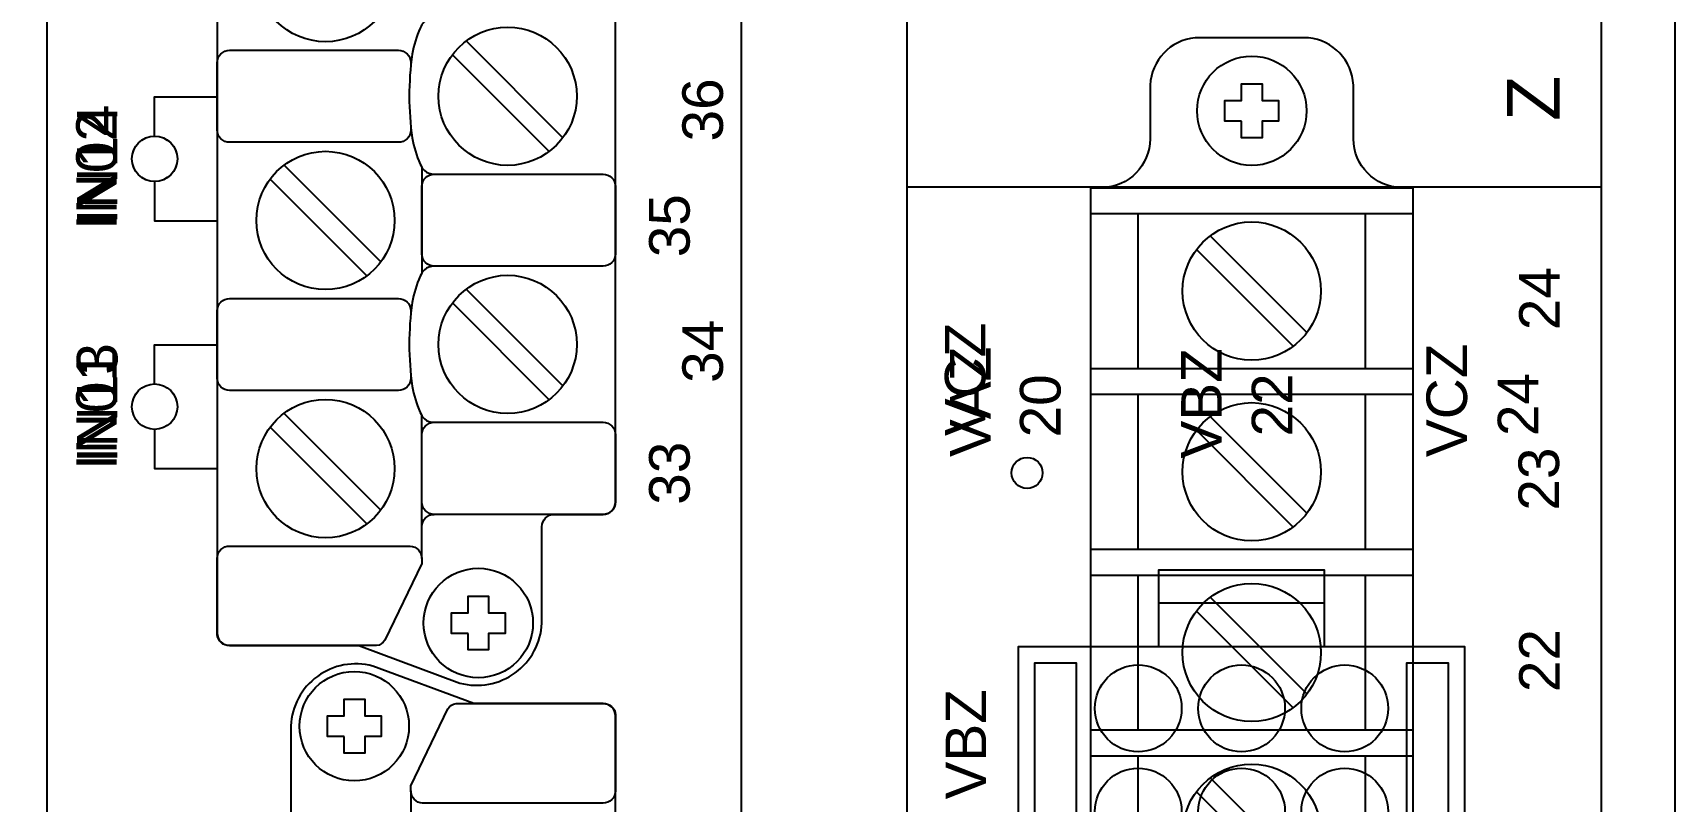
# Model space of a CAD drawing. Extents: x 1 to 47, y 1 to 34.6.
# Drawn here: x 35.134 to 39.11, y 14.393 to 16.253 of the extents above; entities that cross this region are included whole.
import ezdxf

# ---------------------------------------------------------------- set-up
doc = ezdxf.new("R2010")
doc.units = 0
doc.header["$MEASUREMENT"] = 0
for name, color, linetype in [('2_1__X__SCREW_TERMINAL_BLO', 7, 'CONTINUOUS'), ('2_2__2__CONNECTORIZED', 7, 'CONTINUOUS'), ('8_1__0__EMPTY_IO_BOARD_POS', 7, 'CONTINUOUS'), ('8_2__2___8__OPTOISOLATED_I', 7, 'CONTINUOUS'), ('8_3__7___8__OPTOISOLATED_I', 7, 'CONTINUOUS'), ('8_4__C___18__COMMON____6__', 7, 'CONTINUOUS'), ('8_5__D___18__COMMON____6__', 7, 'CONTINUOUS'), ('8_6__E___8__OPTOISOLATED_I', 7, 'CONTINUOUS'), ('8_7__4___18__COMMON____6__', 7, 'CONTINUOUS'), ('8_8__8___8__OPTOISOLATED_I', 7, 'CONTINUOUS'), ('9_0______DWG_', 7, 'CONTINUOUS')]:
    doc.layers.add(name, color=color, linetype=linetype)
doc.styles.add('ARIAL', font='arial.ttf')

msp = doc.modelspace()

# ---------------------------------------------------------------- linework, layer by layer
at = {"layer": '2_1__X__SCREW_TERMINAL_BLO'}
msp.add_lwpolyline([(38.4469, 15.8783, -0.403969), (38.331, 15.9963), (38.3309, 16.1264, 0.374201), (38.2222, 16.241), (37.9478, 16.241, 0.374201), (37.839, 16.1264), (37.839, 15.9963, -0.403969), (37.7231, 15.8783)], format="xyb", dxfattribs=at)
for points in [[(38.0602, 16.0395), (38.0199, 16.0395), (38.0199, 16.0894), (38.0602, 16.0894), (38.0602, 16.1296), (38.1101, 16.1296), (38.1101, 16.0894), (38.1501, 16.0894), (38.1501, 16.0395), (38.1101, 16.0395), (38.1101, 15.9993), (38.0602, 15.9993)], [(37.695, 13.1906), (37.695, 15.8781), (38.475, 15.8781), (38.475, 13.1906)]]:
    msp.add_lwpolyline(points, close=True, dxfattribs=at)
for points in [[(37.2508, 15.8804), (37.7427, 15.8804)], [(38.4273, 15.8804), (38.9308, 15.8804)], [(37.695, 15.8156), (38.475, 15.8156)], [(37.8101, 15.4406), (37.8101, 15.8156)], [(38.3599, 15.8156), (38.3599, 15.4406)], [(37.9845, 15.7619), (38.2186, 15.5278)], [(37.951, 15.7285), (38.1852, 15.4943)], [(37.695, 15.4406), (38.475, 15.4406)], [(37.695, 15.3782), (38.475, 15.3782)], [(37.8101, 15.0032), (37.8101, 15.3782)], [(38.3599, 15.3782), (38.3599, 15.0032)], [(37.9845, 15.3244), (38.2186, 15.0902)], [(37.951, 15.291), (38.1852, 15.0568)], [(37.695, 15.0032), (38.475, 15.0032)], [(37.695, 14.9407), (38.475, 14.9407)], [(37.8101, 14.5657), (37.8101, 14.9407)], [(38.3599, 14.9407), (38.3599, 14.5657)], [(37.9845, 14.8869), (38.2186, 14.6527)], [(37.951, 14.8535), (38.1852, 14.6193)], [(37.695, 14.5657), (38.475, 14.5657)], [(37.695, 14.5031), (38.475, 14.5031)], [(37.8101, 14.1281), (37.8101, 14.5031)], [(38.3599, 14.5031), (38.3599, 14.1281)], [(37.9845, 14.4494), (38.2186, 14.2152)], [(37.951, 14.4159), (38.1852, 14.1818)]]:
    msp.add_lwpolyline(points, dxfattribs=at)
for centre, radius in [((38.085, 16.0645), 0.1324), ((38.0848, 15.6281), 0.1673), ((38.0848, 15.1906), 0.1673), ((37.5411, 15.1878), 0.0375), ((38.0848, 14.7531), 0.1673), ((38.0848, 14.3156), 0.1673)]:
    msp.add_circle(centre, radius, dxfattribs=at)
at = {"layer": '2_2__2__CONNECTORIZED'}
for points in [[(37.2508, 15.8804), (38.9308, 15.8804)], [(37.86, 14.7679), (37.86, 14.9529), (38.26, 14.9529), (38.26, 14.7679)], [(37.86, 14.873), (38.26, 14.873)]]:
    msp.add_lwpolyline(points, dxfattribs=at)
for points in [[(37.52, 14.2181), (37.52, 14.7679), (38.6, 14.7679), (38.6, 14.2181)], [(37.5601, 14.2581), (37.5601, 14.728), (37.66, 14.728), (37.66, 14.2581)], [(38.46, 14.2581), (38.46, 14.728), (38.5601, 14.728), (38.5601, 14.2581)]]:
    msp.add_lwpolyline(points, close=True, dxfattribs=at)
for centre in [(37.8101, 14.6179), (38.0602, 14.6179), (38.3101, 14.6179), (37.8101, 14.3679), (38.0602, 14.3679), (38.3101, 14.3679)]:
    msp.add_circle(centre, 0.1051, dxfattribs=at)
at = {"layer": '8_1__0__EMPTY_IO_BOARD_POS'}
for points in [[(36.3965, 15.0875), (36.5145, 15.0875, 0.414213), (36.5445, 15.1175), (36.5445, 20.0993, 0.414214), (36.5145, 20.1293), (36.2015, 20.1293), (35.9567, 20.2202, 0.480048), (35.7585, 20.0752), (35.7585, 19.841, -0.414214), (35.7285, 19.811), (35.6104, 19.811, 0.414212), (35.5804, 19.781), (35.5803, 19.781), (35.5803, 14.7999, 0.414215), (35.6103, 14.7699), (35.9232, 14.77), (36.1679, 14.6791, 0.47859), (36.3665, 14.8241), (36.3665, 15.0575, -0.414214)], [(36.3965, 9.5875), (36.5145, 9.5875, 0.414213), (36.5445, 9.6175), (36.5445, 14.5993, 0.414214), (36.5145, 14.6293), (36.2015, 14.6293), (35.9567, 14.7202, 0.480048), (35.7585, 14.5752), (35.7585, 14.341, -0.414214), (35.7285, 14.311), (35.6104, 14.311, 0.414212), (35.5804, 14.281), (35.5803, 14.281), (35.5803, 9.2999, 0.414215), (35.6103, 9.2699), (35.9232, 9.27), (36.1679, 9.1791, 0.47859), (36.3665, 9.3241), (36.3665, 9.5575, -0.414214)]]:
    msp.add_lwpolyline(points, format="xyb", close=True, dxfattribs=at)
for points in [[(36.1876, 14.7995), (36.1473, 14.7995), (36.1473, 14.8495), (36.1876, 14.8495), (36.1876, 14.8896), (36.2375, 14.8896), (36.2375, 14.8495), (36.2775, 14.8495), (36.2775, 14.7995), (36.2375, 14.7995), (36.2375, 14.7594), (36.1876, 14.7594)], [(35.8874, 14.5497), (35.8471, 14.5497), (35.8471, 14.5997), (35.8874, 14.5997), (35.8874, 14.6398), (35.9374, 14.6398), (35.9374, 14.5997), (35.9773, 14.5997), (35.9773, 14.5497), (35.9374, 14.5497), (35.9374, 14.5096), (35.8874, 14.5096)]]:
    msp.add_lwpolyline(points, close=True, dxfattribs=at)
for centre in [(36.2124, 14.8245), (35.9122, 14.5747)]:
    msp.add_circle(centre, 0.1324, dxfattribs=at)
at = {"layer": '8_2__2___8__OPTOISOLATED_I'}
for points in [[(36.3965, 15.0875), (36.5145, 15.0875, 0.414213), (36.5445, 15.1175), (36.5445, 20.0993, 0.414214), (36.5145, 20.1293), (36.2015, 20.1293), (35.9567, 20.2202, 0.480048), (35.7585, 20.0752), (35.7585, 19.841, -0.414214), (35.7285, 19.811), (35.6104, 19.811, 0.414212), (35.5804, 19.781), (35.5803, 19.781), (35.5803, 14.7999, 0.414215), (35.6103, 14.7699), (35.9232, 14.77), (36.1679, 14.6791, 0.47859), (36.3665, 14.8241), (36.3665, 15.0575, -0.414214)], [(36.0757, 15.7182), (36.0757, 15.8811, -0.414214), (36.1057, 15.9111), (36.5145, 15.9111, -0.414214), (36.5445, 15.8811), (36.5445, 15.7182, -0.414214), (36.5145, 15.6882), (36.1057, 15.6882, -0.414214)], [(36.0757, 15.1175), (36.0757, 15.2803, -0.414214), (36.1057, 15.3103), (36.5145, 15.3103, -0.414214), (36.5445, 15.2803), (36.5445, 15.1175, -0.414214), (36.5145, 15.0875), (36.1057, 15.0875, -0.414214)], [(35.5805, 14.7966), (35.5803, 14.9809, -0.414214), (35.6103, 15.0109), (36.0474, 15.0109, -0.390527), (36.0757, 14.9809), (36.0757, 14.9686), (35.986, 14.7827, -0.241986), (35.9661, 14.7699), (35.6103, 14.7699, -0.422157)], [(36.3965, 9.5875), (36.5145, 9.5875, 0.414213), (36.5445, 9.6175), (36.5445, 14.5993, 0.414214), (36.5145, 14.6293), (36.2015, 14.6293), (35.9567, 14.7202, 0.480048), (35.7585, 14.5752), (35.7585, 14.341, -0.414214), (35.7285, 14.311), (35.6104, 14.311, 0.414212), (35.5804, 14.281), (35.5803, 14.281), (35.5803, 9.2999, 0.414215), (35.6103, 9.2699), (35.9232, 9.27), (36.1679, 9.1791, 0.47859), (36.3665, 9.3241), (36.3665, 9.5575, -0.414214)], [(36.5444, 14.6026), (36.5446, 14.4183, -0.414214), (36.5146, 14.3883), (36.0775, 14.3883, -0.390527), (36.0491, 14.4183), (36.0491, 14.4305), (36.1389, 14.6164, -0.241514), (36.1588, 14.6293), (36.5146, 14.6293, -0.422157)]]:
    msp.add_lwpolyline(points, format="xyb", close=True, dxfattribs=at)
for points in [[(36.1057, 16.289, 0.191033), (36.0818, 16.2805, 0.081668), (36.0717, 16.2648, 0.0591), (36.0523, 16.2011, 0.034646), (36.0453, 16.0996, 0.03436), (36.0523, 15.9989, 0.0591), (36.0717, 15.9352, 0.081668), (36.0818, 15.9196, 0.191033), (36.1057, 15.9111)], [(36.0491, 16.026), (36.0491, 16.0181, -0.414214), (36.0191, 15.9881), (35.6103, 15.9881, -0.414214), (35.5803, 16.0181), (35.5803, 16.1809, -0.414214), (35.6103, 16.2109), (36.0191, 16.2109, -0.414214), (36.0491, 16.1809), (36.0491, 16.1741)], [(36.1057, 15.6882, 0.191033), (36.0818, 15.6797, 0.081668), (36.0717, 15.6641, 0.0591), (36.0523, 15.6004, 0.034646), (36.0453, 15.4989, 0.03436), (36.0523, 15.3982, 0.0591), (36.0717, 15.3344, 0.081668), (36.0818, 15.3188, 0.191033), (36.1057, 15.3103)], [(36.0491, 15.4252), (36.0491, 15.4173, -0.414214), (36.0191, 15.3873), (35.6103, 15.3873, -0.414214), (35.5803, 15.4173), (35.5803, 15.5802, -0.414214), (35.6103, 15.6102), (36.0191, 15.6102, -0.414214), (36.0491, 15.5802), (36.0491, 15.5733)], [(36.0757, 14.9809), (36.0757, 15.0575, -0.414214), (36.1057, 15.0875)], [(36.0491, 14.4183), (36.0493, 14.341, -0.414214), (36.0193, 14.311)]]:
    msp.add_lwpolyline(points, format="xyb", dxfattribs=at)
for points in [[(36.1831, 16.2334), (36.4173, 15.9992)], [(36.1497, 16.2), (36.3839, 15.9658)], [(35.4288, 16.0032), (35.4288, 16.0982), (35.5799, 16.0982)], [(35.7421, 15.9328), (35.9763, 15.6986)], [(36.0757, 15.9276), (36.0757, 15.6717)], [(35.4288, 15.8932), (35.4288, 15.7982), (35.5799, 15.7982)], [(35.7087, 15.8993), (35.9429, 15.6652)], [(36.1831, 15.6326), (36.4173, 15.3985)], [(36.1497, 15.5992), (36.3839, 15.3651)], [(35.4288, 15.4032), (35.4288, 15.4982), (35.5799, 15.4982)], [(35.7421, 15.332), (35.9763, 15.0978)], [(36.0757, 15.0575), (36.0757, 15.3268)], [(35.4288, 15.2932), (35.4288, 15.1982), (35.5799, 15.1982)], [(35.7087, 15.2986), (35.9429, 15.0644)]]:
    msp.add_lwpolyline(points, dxfattribs=at)
for points in [[(36.1876, 14.7995), (36.1473, 14.7995), (36.1473, 14.8495), (36.1876, 14.8495), (36.1876, 14.8896), (36.2375, 14.8896), (36.2375, 14.8495), (36.2775, 14.8495), (36.2775, 14.7995), (36.2375, 14.7995), (36.2375, 14.7594), (36.1876, 14.7594)], [(35.8874, 14.5497), (35.8471, 14.5497), (35.8471, 14.5997), (35.8874, 14.5997), (35.8874, 14.6398), (35.9374, 14.6398), (35.9374, 14.5997), (35.9773, 14.5997), (35.9773, 14.5497), (35.9374, 14.5497), (35.9374, 14.5096), (35.8874, 14.5096)]]:
    msp.add_lwpolyline(points, close=True, dxfattribs=at)
for centre, radius in [((35.8425, 16.399), 0.1673), ((36.2835, 16.0996), 0.1673), ((35.4288, 15.9482), 0.055), ((35.8425, 15.799), 0.1673), ((36.2835, 15.4989), 0.1673), ((35.4288, 15.3482), 0.055), ((35.8425, 15.1982), 0.1673), ((36.2124, 14.8245), 0.1324), ((35.9122, 14.5747), 0.1324)]:
    msp.add_circle(centre, radius, dxfattribs=at)
at = {"layer": '8_3__7___8__OPTOISOLATED_I'}
for points in [[(36.3965, 15.0875), (36.5145, 15.0875, 0.414213), (36.5445, 15.1175), (36.5445, 20.0993, 0.414214), (36.5145, 20.1293), (36.2015, 20.1293), (35.9567, 20.2202, 0.480048), (35.7585, 20.0752), (35.7585, 19.841, -0.414214), (35.7285, 19.811), (35.6104, 19.811, 0.414212), (35.5804, 19.781), (35.5803, 19.781), (35.5803, 14.7999, 0.414215), (35.6103, 14.7699), (35.9232, 14.77), (36.1679, 14.6791, 0.47859), (36.3665, 14.8241), (36.3665, 15.0575, -0.414214)], [(36.0757, 15.7182), (36.0757, 15.8811, -0.414214), (36.1057, 15.9111), (36.5145, 15.9111, -0.414214), (36.5445, 15.8811), (36.5445, 15.7182, -0.414214), (36.5145, 15.6882), (36.1057, 15.6882, -0.414214)], [(36.0757, 15.1175), (36.0757, 15.2803, -0.414214), (36.1057, 15.3103), (36.5145, 15.3103, -0.414214), (36.5445, 15.2803), (36.5445, 15.1175, -0.414214), (36.5145, 15.0875), (36.1057, 15.0875, -0.414214)], [(35.5805, 14.7966), (35.5803, 14.9809, -0.414214), (35.6103, 15.0109), (36.0474, 15.0109, -0.390527), (36.0757, 14.9809), (36.0757, 14.9686), (35.986, 14.7827, -0.241986), (35.9661, 14.7699), (35.6103, 14.7699, -0.422157)], [(36.3965, 9.5875), (36.5145, 9.5875, 0.414213), (36.5445, 9.6175), (36.5445, 14.5993, 0.414214), (36.5145, 14.6293), (36.2015, 14.6293), (35.9567, 14.7202, 0.480048), (35.7585, 14.5752), (35.7585, 14.341, -0.414214), (35.7285, 14.311), (35.6104, 14.311, 0.414212), (35.5804, 14.281), (35.5803, 14.281), (35.5803, 9.2999, 0.414215), (35.6103, 9.2699), (35.9232, 9.27), (36.1679, 9.1791, 0.47859), (36.3665, 9.3241), (36.3665, 9.5575, -0.414214)], [(36.5444, 14.6026), (36.5446, 14.4183, -0.414214), (36.5146, 14.3883), (36.0775, 14.3883, -0.390527), (36.0491, 14.4183), (36.0491, 14.4305), (36.1389, 14.6164, -0.241514), (36.1588, 14.6293), (36.5146, 14.6293, -0.422157)]]:
    msp.add_lwpolyline(points, format="xyb", close=True, dxfattribs=at)
for points in [[(36.1057, 16.289, 0.191033), (36.0818, 16.2805, 0.081668), (36.0717, 16.2648, 0.0591), (36.0523, 16.2011, 0.034646), (36.0453, 16.0996, 0.03436), (36.0523, 15.9989, 0.0591), (36.0717, 15.9352, 0.081668), (36.0818, 15.9196, 0.191033), (36.1057, 15.9111)], [(36.0491, 16.026), (36.0491, 16.0181, -0.414214), (36.0191, 15.9881), (35.6103, 15.9881, -0.414214), (35.5803, 16.0181), (35.5803, 16.1809, -0.414214), (35.6103, 16.2109), (36.0191, 16.2109, -0.414214), (36.0491, 16.1809), (36.0491, 16.1741)], [(36.1057, 15.6882, 0.191033), (36.0818, 15.6797, 0.081668), (36.0717, 15.6641, 0.0591), (36.0523, 15.6004, 0.034646), (36.0453, 15.4989, 0.03436), (36.0523, 15.3982, 0.0591), (36.0717, 15.3344, 0.081668), (36.0818, 15.3188, 0.191033), (36.1057, 15.3103)], [(36.0491, 15.4252), (36.0491, 15.4173, -0.414214), (36.0191, 15.3873), (35.6103, 15.3873, -0.414214), (35.5803, 15.4173), (35.5803, 15.5802, -0.414214), (35.6103, 15.6102), (36.0191, 15.6102, -0.414214), (36.0491, 15.5802), (36.0491, 15.5733)], [(36.0757, 14.9809), (36.0757, 15.0575, -0.414214), (36.1057, 15.0875)], [(36.0491, 14.4183), (36.0493, 14.341, -0.414214), (36.0193, 14.311)]]:
    msp.add_lwpolyline(points, format="xyb", dxfattribs=at)
for points in [[(36.1831, 16.2334), (36.4173, 15.9992)], [(36.1497, 16.2), (36.3839, 15.9658)], [(35.4288, 16.0031), (35.4288, 16.0982), (35.5799, 16.0982)], [(35.7421, 15.9328), (35.9763, 15.6986)], [(36.0757, 15.9276), (36.0757, 15.6717)], [(35.4288, 15.8931), (35.4288, 15.7982), (35.5799, 15.7982)], [(35.7087, 15.8993), (35.9429, 15.6652)], [(36.1831, 15.6326), (36.4173, 15.3985)], [(36.1497, 15.5992), (36.3839, 15.3651)], [(35.4288, 15.4031), (35.4288, 15.4982), (35.5799, 15.4982)], [(35.7421, 15.332), (35.9763, 15.0978)], [(36.0757, 15.0575), (36.0757, 15.3268)], [(35.4288, 15.2931), (35.4288, 15.1982), (35.5799, 15.1982)], [(35.7087, 15.2986), (35.9429, 15.0644)]]:
    msp.add_lwpolyline(points, dxfattribs=at)
for points in [[(36.1876, 14.7995), (36.1473, 14.7995), (36.1473, 14.8495), (36.1876, 14.8495), (36.1876, 14.8896), (36.2375, 14.8896), (36.2375, 14.8495), (36.2775, 14.8495), (36.2775, 14.7995), (36.2375, 14.7995), (36.2375, 14.7594), (36.1876, 14.7594)], [(35.8874, 14.5497), (35.8471, 14.5497), (35.8471, 14.5997), (35.8874, 14.5997), (35.8874, 14.6398), (35.9374, 14.6398), (35.9374, 14.5997), (35.9773, 14.5997), (35.9773, 14.5497), (35.9374, 14.5497), (35.9374, 14.5096), (35.8874, 14.5096)]]:
    msp.add_lwpolyline(points, close=True, dxfattribs=at)
for centre, radius in [((35.8425, 16.399), 0.1673), ((36.2835, 16.0996), 0.1673), ((35.4288, 15.9481), 0.055), ((35.8425, 15.799), 0.1673), ((36.2835, 15.4989), 0.1673), ((35.4288, 15.3481), 0.055), ((35.8425, 15.1982), 0.1673), ((36.2124, 14.8245), 0.1324), ((35.9122, 14.5747), 0.1324)]:
    msp.add_circle(centre, radius, dxfattribs=at)
at = {"layer": '8_4__C___18__COMMON____6__'}
for points in [[(36.3965, 15.0875), (36.5145, 15.0875, 0.414213), (36.5445, 15.1175), (36.5445, 20.0993, 0.414214), (36.5145, 20.1293), (36.2015, 20.1293), (35.9567, 20.2202, 0.480048), (35.7585, 20.0752), (35.7585, 19.841, -0.414214), (35.7285, 19.811), (35.6104, 19.811, 0.414212), (35.5804, 19.781), (35.5803, 19.781), (35.5803, 14.7999, 0.414215), (35.6103, 14.7699), (35.9232, 14.77), (36.1679, 14.6791, 0.47859), (36.3665, 14.8241), (36.3665, 15.0575, -0.414214)], [(36.0757, 15.7182), (36.0757, 15.8811, -0.414214), (36.1057, 15.9111), (36.5145, 15.9111, -0.414214), (36.5445, 15.8811), (36.5445, 15.7182, -0.414214), (36.5145, 15.6882), (36.1057, 15.6882, -0.414214)], [(36.0757, 15.1175), (36.0757, 15.2803, -0.414214), (36.1057, 15.3103), (36.5145, 15.3103, -0.414214), (36.5445, 15.2803), (36.5445, 15.1175, -0.414214), (36.5145, 15.0875), (36.1057, 15.0875, -0.414214)], [(35.5805, 14.7966), (35.5803, 14.9809, -0.414214), (35.6103, 15.0109), (36.0474, 15.0109, -0.390527), (36.0757, 14.9809), (36.0757, 14.9686), (35.986, 14.7827, -0.241986), (35.9661, 14.7699), (35.6103, 14.7699, -0.422157)], [(36.3965, 9.5875), (36.5145, 9.5875, 0.414213), (36.5445, 9.6175), (36.5445, 14.5993, 0.414214), (36.5145, 14.6293), (36.2015, 14.6293), (35.9567, 14.7202, 0.480048), (35.7585, 14.5752), (35.7585, 14.341, -0.414214), (35.7285, 14.311), (35.6104, 14.311, 0.414212), (35.5804, 14.281), (35.5803, 14.281), (35.5803, 9.2999, 0.414215), (35.6103, 9.2699), (35.9232, 9.27), (36.1679, 9.1791, 0.47859), (36.3665, 9.3241), (36.3665, 9.5575, -0.414214)], [(36.5444, 14.6026), (36.5446, 14.4183, -0.414214), (36.5146, 14.3883), (36.0775, 14.3883, -0.390527), (36.0491, 14.4183), (36.0491, 14.4305), (36.1389, 14.6164, -0.241514), (36.1588, 14.6293), (36.5146, 14.6293, -0.422157)]]:
    msp.add_lwpolyline(points, format="xyb", close=True, dxfattribs=at)
for points in [[(36.1057, 16.289, 0.191033), (36.0818, 16.2805, 0.081668), (36.0717, 16.2648, 0.0591), (36.0523, 16.2011, 0.034646), (36.0453, 16.0996, 0.03436), (36.0523, 15.9989, 0.0591), (36.0717, 15.9352, 0.081668), (36.0818, 15.9196, 0.191033), (36.1057, 15.9111)], [(36.0491, 16.026), (36.0491, 16.0181, -0.414214), (36.0191, 15.9881), (35.6103, 15.9881, -0.414214), (35.5803, 16.0181), (35.5803, 16.1809, -0.414214), (35.6103, 16.2109), (36.0191, 16.2109, -0.414214), (36.0491, 16.1809), (36.0491, 16.1741)], [(36.1057, 15.6882, 0.191033), (36.0818, 15.6797, 0.081668), (36.0717, 15.6641, 0.0591), (36.0523, 15.6004, 0.034646), (36.0453, 15.4989, 0.03436), (36.0523, 15.3982, 0.0591), (36.0717, 15.3344, 0.081668), (36.0818, 15.3188, 0.191033), (36.1057, 15.3103)], [(36.0491, 15.4252), (36.0491, 15.4173, -0.414214), (36.0191, 15.3873), (35.6103, 15.3873, -0.414214), (35.5803, 15.4173), (35.5803, 15.5802, -0.414214), (35.6103, 15.6102), (36.0191, 15.6102, -0.414214), (36.0491, 15.5802), (36.0491, 15.5733)], [(36.0757, 14.9809), (36.0757, 15.0575, -0.414214), (36.1057, 15.0875)], [(36.0491, 14.4183), (36.0493, 14.341, -0.414214), (36.0193, 14.311)]]:
    msp.add_lwpolyline(points, format="xyb", dxfattribs=at)
for points in [[(36.1831, 16.2334), (36.4173, 15.9992)], [(36.1497, 16.2), (36.3839, 15.9658)], [(35.4288, 16.0031), (35.4288, 16.0982), (35.5799, 16.0982)], [(35.7421, 15.9328), (35.9763, 15.6986)], [(36.0757, 15.9276), (36.0757, 15.6717)], [(35.4288, 15.8931), (35.4288, 15.7982), (35.5799, 15.7982)], [(35.7087, 15.8993), (35.9429, 15.6652)], [(36.1831, 15.6326), (36.4173, 15.3985)], [(36.1497, 15.5992), (36.3839, 15.3651)], [(35.4288, 15.4031), (35.4288, 15.4982), (35.5799, 15.4982)], [(35.7421, 15.332), (35.9763, 15.0978)], [(36.0757, 15.0575), (36.0757, 15.3268)], [(35.4288, 15.2931), (35.4288, 15.1982), (35.5799, 15.1982)], [(35.7087, 15.2986), (35.9429, 15.0644)]]:
    msp.add_lwpolyline(points, dxfattribs=at)
for points in [[(36.1876, 14.7995), (36.1473, 14.7995), (36.1473, 14.8495), (36.1876, 14.8495), (36.1876, 14.8896), (36.2375, 14.8896), (36.2375, 14.8495), (36.2775, 14.8495), (36.2775, 14.7995), (36.2375, 14.7995), (36.2375, 14.7594), (36.1876, 14.7594)], [(35.8874, 14.5497), (35.8471, 14.5497), (35.8471, 14.5997), (35.8874, 14.5997), (35.8874, 14.6398), (35.9374, 14.6398), (35.9374, 14.5997), (35.9773, 14.5997), (35.9773, 14.5497), (35.9374, 14.5497), (35.9374, 14.5096), (35.8874, 14.5096)]]:
    msp.add_lwpolyline(points, close=True, dxfattribs=at)
for centre, radius in [((35.8425, 16.399), 0.1673), ((36.2835, 16.0996), 0.1673), ((35.4288, 15.9481), 0.055), ((35.8425, 15.799), 0.1673), ((36.2835, 15.4989), 0.1673), ((35.4288, 15.3481), 0.055), ((35.8425, 15.1982), 0.1673), ((36.2124, 14.8245), 0.1324), ((35.9122, 14.5747), 0.1324)]:
    msp.add_circle(centre, radius, dxfattribs=at)
at = {"layer": '8_5__D___18__COMMON____6__'}
for points in [[(36.3965, 15.0875), (36.5145, 15.0875, 0.414213), (36.5445, 15.1175), (36.5445, 20.0993, 0.414214), (36.5145, 20.1293), (36.2015, 20.1293), (35.9567, 20.2202, 0.480048), (35.7585, 20.0752), (35.7585, 19.841, -0.414214), (35.7285, 19.811), (35.6104, 19.811, 0.414212), (35.5804, 19.781), (35.5803, 19.781), (35.5803, 14.7999, 0.414215), (35.6103, 14.7699), (35.9232, 14.77), (36.1679, 14.6791, 0.47859), (36.3665, 14.8241), (36.3665, 15.0575, -0.414214)], [(36.0757, 15.7182), (36.0757, 15.8811, -0.414214), (36.1057, 15.9111), (36.5145, 15.9111, -0.414214), (36.5445, 15.8811), (36.5445, 15.7182, -0.414214), (36.5145, 15.6882), (36.1057, 15.6882, -0.414214)], [(36.0757, 15.1175), (36.0757, 15.2803, -0.414214), (36.1057, 15.3103), (36.5145, 15.3103, -0.414214), (36.5445, 15.2803), (36.5445, 15.1175, -0.414214), (36.5145, 15.0875), (36.1057, 15.0875, -0.414214)], [(35.5805, 14.7966), (35.5803, 14.9809, -0.414214), (35.6103, 15.0109), (36.0474, 15.0109, -0.390527), (36.0757, 14.9809), (36.0757, 14.9686), (35.986, 14.7827, -0.241986), (35.9661, 14.7699), (35.6103, 14.7699, -0.422157)], [(36.3965, 9.5875), (36.5145, 9.5875, 0.414213), (36.5445, 9.6175), (36.5445, 14.5993, 0.414214), (36.5145, 14.6293), (36.2015, 14.6293), (35.9567, 14.7202, 0.480048), (35.7585, 14.5752), (35.7585, 14.341, -0.414214), (35.7285, 14.311), (35.6104, 14.311, 0.414212), (35.5804, 14.281), (35.5803, 14.281), (35.5803, 9.2999, 0.414215), (35.6103, 9.2699), (35.9232, 9.27), (36.1679, 9.1791, 0.47859), (36.3665, 9.3241), (36.3665, 9.5575, -0.414214)], [(36.5444, 14.6026), (36.5446, 14.4183, -0.414214), (36.5146, 14.3883), (36.0775, 14.3883, -0.390527), (36.0491, 14.4183), (36.0491, 14.4305), (36.1389, 14.6164, -0.241514), (36.1588, 14.6293), (36.5146, 14.6293, -0.422157)]]:
    msp.add_lwpolyline(points, format="xyb", close=True, dxfattribs=at)
for points in [[(36.1057, 16.289, 0.191033), (36.0818, 16.2805, 0.081668), (36.0717, 16.2648, 0.0591), (36.0523, 16.2011, 0.034646), (36.0453, 16.0996, 0.03436), (36.0523, 15.9989, 0.0591), (36.0717, 15.9352, 0.081668), (36.0818, 15.9196, 0.191033), (36.1057, 15.9111)], [(36.0491, 16.026), (36.0491, 16.0181, -0.414214), (36.0191, 15.9881), (35.6103, 15.9881, -0.414214), (35.5803, 16.0181), (35.5803, 16.1809, -0.414214), (35.6103, 16.2109), (36.0191, 16.2109, -0.414214), (36.0491, 16.1809), (36.0491, 16.1741)], [(36.1057, 15.6882, 0.191033), (36.0818, 15.6797, 0.081668), (36.0717, 15.6641, 0.0591), (36.0523, 15.6004, 0.034646), (36.0453, 15.4989, 0.03436), (36.0523, 15.3982, 0.0591), (36.0717, 15.3344, 0.081668), (36.0818, 15.3188, 0.191033), (36.1057, 15.3103)], [(36.0491, 15.4252), (36.0491, 15.4173, -0.414214), (36.0191, 15.3873), (35.6103, 15.3873, -0.414214), (35.5803, 15.4173), (35.5803, 15.5802, -0.414214), (35.6103, 15.6102), (36.0191, 15.6102, -0.414214), (36.0491, 15.5802), (36.0491, 15.5733)], [(36.0757, 14.9809), (36.0757, 15.0575, -0.414214), (36.1057, 15.0875)], [(36.0491, 14.4183), (36.0493, 14.341, -0.414214), (36.0193, 14.311)]]:
    msp.add_lwpolyline(points, format="xyb", dxfattribs=at)
for points in [[(36.1831, 16.2334), (36.4173, 15.9992)], [(36.1497, 16.2), (36.3839, 15.9658)], [(35.4288, 16.0031), (35.4288, 16.0982), (35.5799, 16.0982)], [(35.7421, 15.9328), (35.9763, 15.6986)], [(36.0757, 15.9276), (36.0757, 15.6717)], [(35.4288, 15.8931), (35.4288, 15.7982), (35.5799, 15.7982)], [(35.7087, 15.8993), (35.9429, 15.6652)], [(36.1831, 15.6326), (36.4173, 15.3985)], [(36.1497, 15.5992), (36.3839, 15.3651)], [(35.4288, 15.4031), (35.4288, 15.4982), (35.5799, 15.4982)], [(35.7421, 15.332), (35.9763, 15.0978)], [(36.0757, 15.0575), (36.0757, 15.3268)], [(35.4288, 15.2931), (35.4288, 15.1982), (35.5799, 15.1982)], [(35.7087, 15.2986), (35.9429, 15.0644)]]:
    msp.add_lwpolyline(points, dxfattribs=at)
for points in [[(36.1876, 14.7995), (36.1473, 14.7995), (36.1473, 14.8495), (36.1876, 14.8495), (36.1876, 14.8896), (36.2375, 14.8896), (36.2375, 14.8495), (36.2775, 14.8495), (36.2775, 14.7995), (36.2375, 14.7995), (36.2375, 14.7594), (36.1876, 14.7594)], [(35.8874, 14.5497), (35.8471, 14.5497), (35.8471, 14.5997), (35.8874, 14.5997), (35.8874, 14.6398), (35.9374, 14.6398), (35.9374, 14.5997), (35.9773, 14.5997), (35.9773, 14.5497), (35.9374, 14.5497), (35.9374, 14.5096), (35.8874, 14.5096)]]:
    msp.add_lwpolyline(points, close=True, dxfattribs=at)
for centre, radius in [((35.8425, 16.399), 0.1673), ((36.2835, 16.0996), 0.1673), ((35.4288, 15.9481), 0.055), ((35.8425, 15.799), 0.1673), ((36.2835, 15.4989), 0.1673), ((35.4288, 15.3481), 0.055), ((35.8425, 15.1982), 0.1673), ((36.2124, 14.8245), 0.1324), ((35.9122, 14.5747), 0.1324)]:
    msp.add_circle(centre, radius, dxfattribs=at)
at = {"layer": '8_6__E___8__OPTOISOLATED_I'}
for points in [[(36.3965, 15.0875), (36.5145, 15.0875, 0.414213), (36.5445, 15.1175), (36.5445, 20.0993, 0.414214), (36.5145, 20.1293), (36.2015, 20.1293), (35.9567, 20.2202, 0.480048), (35.7585, 20.0752), (35.7585, 19.841, -0.414214), (35.7285, 19.811), (35.6104, 19.811, 0.414212), (35.5804, 19.781), (35.5803, 19.781), (35.5803, 14.7999, 0.414215), (35.6103, 14.7699), (35.9232, 14.77), (36.1679, 14.6791, 0.47859), (36.3665, 14.8241), (36.3665, 15.0575, -0.414214)], [(36.0757, 15.7182), (36.0757, 15.8811, -0.414214), (36.1057, 15.9111), (36.5145, 15.9111, -0.414214), (36.5445, 15.8811), (36.5445, 15.7182, -0.414214), (36.5145, 15.6882), (36.1057, 15.6882, -0.414214)], [(36.0757, 15.1175), (36.0757, 15.2803, -0.414214), (36.1057, 15.3103), (36.5145, 15.3103, -0.414214), (36.5445, 15.2803), (36.5445, 15.1175, -0.414214), (36.5145, 15.0875), (36.1057, 15.0875, -0.414214)], [(35.5805, 14.7966), (35.5803, 14.9809, -0.414214), (35.6103, 15.0109), (36.0474, 15.0109, -0.390527), (36.0757, 14.9809), (36.0757, 14.9686), (35.986, 14.7827, -0.241986), (35.9661, 14.7699), (35.6103, 14.7699, -0.422157)], [(36.3965, 9.5875), (36.5145, 9.5875, 0.414213), (36.5445, 9.6175), (36.5445, 14.5993, 0.414214), (36.5145, 14.6293), (36.2015, 14.6293), (35.9567, 14.7202, 0.480048), (35.7585, 14.5752), (35.7585, 14.341, -0.414214), (35.7285, 14.311), (35.6104, 14.311, 0.414212), (35.5804, 14.281), (35.5803, 14.281), (35.5803, 9.2999, 0.414215), (35.6103, 9.2699), (35.9232, 9.27), (36.1679, 9.1791, 0.47859), (36.3665, 9.3241), (36.3665, 9.5575, -0.414214)], [(36.5444, 14.6026), (36.5446, 14.4183, -0.414214), (36.5146, 14.3883), (36.0775, 14.3883, -0.390527), (36.0491, 14.4183), (36.0491, 14.4305), (36.1389, 14.6164, -0.241514), (36.1588, 14.6293), (36.5146, 14.6293, -0.422157)]]:
    msp.add_lwpolyline(points, format="xyb", close=True, dxfattribs=at)
for points in [[(36.1057, 16.289, 0.191033), (36.0818, 16.2805, 0.081668), (36.0717, 16.2648, 0.0591), (36.0523, 16.2011, 0.034646), (36.0453, 16.0996, 0.03436), (36.0523, 15.9989, 0.0591), (36.0717, 15.9352, 0.081668), (36.0818, 15.9196, 0.191033), (36.1057, 15.9111)], [(36.0491, 16.026), (36.0491, 16.0181, -0.414214), (36.0191, 15.9881), (35.6103, 15.9881, -0.414214), (35.5803, 16.0181), (35.5803, 16.1809, -0.414214), (35.6103, 16.2109), (36.0191, 16.2109, -0.414214), (36.0491, 16.1809), (36.0491, 16.1741)], [(36.1057, 15.6882, 0.191033), (36.0818, 15.6797, 0.081668), (36.0717, 15.6641, 0.0591), (36.0523, 15.6004, 0.034646), (36.0453, 15.4989, 0.03436), (36.0523, 15.3982, 0.0591), (36.0717, 15.3344, 0.081668), (36.0818, 15.3188, 0.191033), (36.1057, 15.3103)], [(36.0491, 15.4252), (36.0491, 15.4173, -0.414214), (36.0191, 15.3873), (35.6103, 15.3873, -0.414214), (35.5803, 15.4173), (35.5803, 15.5802, -0.414214), (35.6103, 15.6102), (36.0191, 15.6102, -0.414214), (36.0491, 15.5802), (36.0491, 15.5733)], [(36.0757, 14.9809), (36.0757, 15.0575, -0.414214), (36.1057, 15.0875)], [(36.0491, 14.4183), (36.0493, 14.341, -0.414214), (36.0193, 14.311)]]:
    msp.add_lwpolyline(points, format="xyb", dxfattribs=at)
for points in [[(36.1831, 16.2334), (36.4173, 15.9992)], [(36.1497, 16.2), (36.3839, 15.9658)], [(35.4288, 16.0031), (35.4288, 16.0982), (35.5799, 16.0982)], [(35.7421, 15.9328), (35.9763, 15.6986)], [(36.0757, 15.9276), (36.0757, 15.6717)], [(35.4288, 15.8931), (35.4288, 15.7982), (35.5799, 15.7982)], [(35.7087, 15.8993), (35.9429, 15.6652)], [(36.1831, 15.6326), (36.4173, 15.3985)], [(36.1497, 15.5992), (36.3839, 15.3651)], [(35.4288, 15.4031), (35.4288, 15.4982), (35.5799, 15.4982)], [(35.7421, 15.332), (35.9763, 15.0978)], [(36.0757, 15.0575), (36.0757, 15.3268)], [(35.4288, 15.2931), (35.4288, 15.1982), (35.5799, 15.1982)], [(35.7087, 15.2986), (35.9429, 15.0644)]]:
    msp.add_lwpolyline(points, dxfattribs=at)
for points in [[(36.1876, 14.7995), (36.1473, 14.7995), (36.1473, 14.8495), (36.1876, 14.8495), (36.1876, 14.8896), (36.2375, 14.8896), (36.2375, 14.8495), (36.2775, 14.8495), (36.2775, 14.7995), (36.2375, 14.7995), (36.2375, 14.7594), (36.1876, 14.7594)], [(35.8874, 14.5497), (35.8471, 14.5497), (35.8471, 14.5997), (35.8874, 14.5997), (35.8874, 14.6398), (35.9374, 14.6398), (35.9374, 14.5997), (35.9773, 14.5997), (35.9773, 14.5497), (35.9374, 14.5497), (35.9374, 14.5096), (35.8874, 14.5096)]]:
    msp.add_lwpolyline(points, close=True, dxfattribs=at)
for centre, radius in [((35.8425, 16.399), 0.1673), ((36.2835, 16.0996), 0.1673), ((35.4288, 15.9481), 0.055), ((35.8425, 15.799), 0.1673), ((36.2835, 15.4989), 0.1673), ((35.4288, 15.3481), 0.055), ((35.8425, 15.1982), 0.1673), ((36.2124, 14.8245), 0.1324), ((35.9122, 14.5747), 0.1324)]:
    msp.add_circle(centre, radius, dxfattribs=at)
at = {"layer": '8_7__4___18__COMMON____6__'}
for points in [[(36.3965, 15.0875), (36.5145, 15.0875, 0.414213), (36.5445, 15.1175), (36.5445, 20.0993, 0.414214), (36.5145, 20.1293), (36.2015, 20.1293), (35.9567, 20.2202, 0.480048), (35.7585, 20.0752), (35.7585, 19.841, -0.414214), (35.7285, 19.811), (35.6104, 19.811, 0.414212), (35.5804, 19.781), (35.5803, 19.781), (35.5803, 14.7999, 0.414215), (35.6103, 14.7699), (35.9232, 14.77), (36.1679, 14.6791, 0.47859), (36.3665, 14.8241), (36.3665, 15.0575, -0.414214)], [(36.0757, 15.7182), (36.0757, 15.8811, -0.414214), (36.1057, 15.9111), (36.5145, 15.9111, -0.414214), (36.5445, 15.8811), (36.5445, 15.7182, -0.414214), (36.5145, 15.6882), (36.1057, 15.6882, -0.414214)], [(36.0757, 15.1175), (36.0757, 15.2803, -0.414214), (36.1057, 15.3103), (36.5145, 15.3103, -0.414214), (36.5445, 15.2803), (36.5445, 15.1175, -0.414214), (36.5145, 15.0875), (36.1057, 15.0875, -0.414214)], [(35.5805, 14.7966), (35.5803, 14.9809, -0.414214), (35.6103, 15.0109), (36.0474, 15.0109, -0.390527), (36.0757, 14.9809), (36.0757, 14.9686), (35.986, 14.7827, -0.241986), (35.9661, 14.7699), (35.6103, 14.7699, -0.422157)], [(36.3965, 9.5875), (36.5145, 9.5875, 0.414213), (36.5445, 9.6175), (36.5445, 14.5993, 0.414214), (36.5145, 14.6293), (36.2015, 14.6293), (35.9567, 14.7202, 0.480048), (35.7585, 14.5752), (35.7585, 14.341, -0.414214), (35.7285, 14.311), (35.6104, 14.311, 0.414212), (35.5804, 14.281), (35.5803, 14.281), (35.5803, 9.2999, 0.414215), (35.6103, 9.2699), (35.9232, 9.27), (36.1679, 9.1791, 0.47859), (36.3665, 9.3241), (36.3665, 9.5575, -0.414214)], [(36.5444, 14.6026), (36.5446, 14.4183, -0.414214), (36.5146, 14.3883), (36.0775, 14.3883, -0.390527), (36.0491, 14.4183), (36.0491, 14.4305), (36.1389, 14.6164, -0.241514), (36.1588, 14.6293), (36.5146, 14.6293, -0.422157)]]:
    msp.add_lwpolyline(points, format="xyb", close=True, dxfattribs=at)
for points in [[(36.1057, 16.289, 0.191033), (36.0818, 16.2805, 0.081668), (36.0717, 16.2648, 0.0591), (36.0523, 16.2011, 0.034646), (36.0453, 16.0996, 0.03436), (36.0523, 15.9989, 0.0591), (36.0717, 15.9352, 0.081668), (36.0818, 15.9196, 0.191033), (36.1057, 15.9111)], [(36.0491, 16.026), (36.0491, 16.0181, -0.414214), (36.0191, 15.9881), (35.6103, 15.9881, -0.414214), (35.5803, 16.0181), (35.5803, 16.1809, -0.414214), (35.6103, 16.2109), (36.0191, 16.2109, -0.414214), (36.0491, 16.1809), (36.0491, 16.1741)], [(36.1057, 15.6882, 0.191033), (36.0818, 15.6797, 0.081668), (36.0717, 15.6641, 0.0591), (36.0523, 15.6004, 0.034646), (36.0453, 15.4989, 0.03436), (36.0523, 15.3982, 0.0591), (36.0717, 15.3344, 0.081668), (36.0818, 15.3188, 0.191033), (36.1057, 15.3103)], [(36.0491, 15.4252), (36.0491, 15.4173, -0.414214), (36.0191, 15.3873), (35.6103, 15.3873, -0.414214), (35.5803, 15.4173), (35.5803, 15.5802, -0.414214), (35.6103, 15.6102), (36.0191, 15.6102, -0.414214), (36.0491, 15.5802), (36.0491, 15.5733)], [(36.0757, 14.9809), (36.0757, 15.0575, -0.414214), (36.1057, 15.0875)], [(36.0491, 14.4183), (36.0493, 14.341, -0.414214), (36.0193, 14.311)]]:
    msp.add_lwpolyline(points, format="xyb", dxfattribs=at)
for points in [[(36.1831, 16.2334), (36.4173, 15.9992)], [(36.1497, 16.2), (36.3839, 15.9658)], [(35.4288, 16.0031), (35.4288, 16.0982), (35.5799, 16.0982)], [(35.7421, 15.9328), (35.9763, 15.6986)], [(36.0757, 15.9276), (36.0757, 15.6717)], [(35.4288, 15.8931), (35.4288, 15.7982), (35.5799, 15.7982)], [(35.7087, 15.8993), (35.9429, 15.6652)], [(36.1831, 15.6326), (36.4173, 15.3985)], [(36.1497, 15.5992), (36.3839, 15.3651)], [(35.4288, 15.4031), (35.4288, 15.4982), (35.5799, 15.4982)], [(35.7421, 15.332), (35.9763, 15.0978)], [(36.0757, 15.0575), (36.0757, 15.3268)], [(35.4288, 15.2931), (35.4288, 15.1982), (35.5799, 15.1982)], [(35.7087, 15.2986), (35.9429, 15.0644)]]:
    msp.add_lwpolyline(points, dxfattribs=at)
for points in [[(36.1876, 14.7995), (36.1473, 14.7995), (36.1473, 14.8495), (36.1876, 14.8495), (36.1876, 14.8896), (36.2375, 14.8896), (36.2375, 14.8495), (36.2775, 14.8495), (36.2775, 14.7995), (36.2375, 14.7995), (36.2375, 14.7594), (36.1876, 14.7594)], [(35.8874, 14.5497), (35.8471, 14.5497), (35.8471, 14.5997), (35.8874, 14.5997), (35.8874, 14.6398), (35.9374, 14.6398), (35.9374, 14.5997), (35.9773, 14.5997), (35.9773, 14.5497), (35.9374, 14.5497), (35.9374, 14.5096), (35.8874, 14.5096)]]:
    msp.add_lwpolyline(points, close=True, dxfattribs=at)
for centre, radius in [((35.8425, 16.399), 0.1673), ((36.2835, 16.0996), 0.1673), ((35.4288, 15.9481), 0.055), ((35.8425, 15.799), 0.1673), ((36.2835, 15.4989), 0.1673), ((35.4288, 15.3481), 0.055), ((35.8425, 15.1982), 0.1673), ((36.2124, 14.8245), 0.1324), ((35.9122, 14.5747), 0.1324)]:
    msp.add_circle(centre, radius, dxfattribs=at)
at = {"layer": '8_8__8___8__OPTOISOLATED_I'}
for points in [[(36.3965, 15.0875), (36.5145, 15.0875, 0.414213), (36.5445, 15.1175), (36.5445, 20.0993, 0.414214), (36.5145, 20.1293), (36.2015, 20.1293), (35.9567, 20.2202, 0.480048), (35.7585, 20.0752), (35.7585, 19.841, -0.414214), (35.7285, 19.811), (35.6104, 19.811, 0.414212), (35.5804, 19.781), (35.5803, 19.781), (35.5803, 14.7999, 0.414215), (35.6103, 14.7699), (35.9232, 14.77), (36.1679, 14.6791, 0.47859), (36.3665, 14.8241), (36.3665, 15.0575, -0.414214)], [(36.0757, 15.7182), (36.0757, 15.8811, -0.414214), (36.1057, 15.9111), (36.5145, 15.9111, -0.414214), (36.5445, 15.8811), (36.5445, 15.7182, -0.414214), (36.5145, 15.6882), (36.1057, 15.6882, -0.414214)], [(36.0757, 15.1175), (36.0757, 15.2803, -0.414214), (36.1057, 15.3103), (36.5145, 15.3103, -0.414214), (36.5445, 15.2803), (36.5445, 15.1175, -0.414214), (36.5145, 15.0875), (36.1057, 15.0875, -0.414214)], [(35.5805, 14.7966), (35.5803, 14.9809, -0.414214), (35.6103, 15.0109), (36.0474, 15.0109, -0.390527), (36.0757, 14.9809), (36.0757, 14.9686), (35.986, 14.7827, -0.241986), (35.9661, 14.7699), (35.6103, 14.7699, -0.422157)], [(36.3965, 9.5875), (36.5145, 9.5875, 0.414213), (36.5445, 9.6175), (36.5445, 14.5993, 0.414214), (36.5145, 14.6293), (36.2015, 14.6293), (35.9567, 14.7202, 0.480048), (35.7585, 14.5752), (35.7585, 14.341, -0.414214), (35.7285, 14.311), (35.6104, 14.311, 0.414212), (35.5804, 14.281), (35.5803, 14.281), (35.5803, 9.2999, 0.414215), (35.6103, 9.2699), (35.9232, 9.27), (36.1679, 9.1791, 0.47859), (36.3665, 9.3241), (36.3665, 9.5575, -0.414214)], [(36.5444, 14.6026), (36.5446, 14.4183, -0.414214), (36.5146, 14.3883), (36.0775, 14.3883, -0.390527), (36.0491, 14.4183), (36.0491, 14.4305), (36.1389, 14.6164, -0.241514), (36.1588, 14.6293), (36.5146, 14.6293, -0.422157)]]:
    msp.add_lwpolyline(points, format="xyb", close=True, dxfattribs=at)
for points in [[(36.1057, 16.289, 0.191033), (36.0818, 16.2805, 0.081668), (36.0717, 16.2648, 0.0591), (36.0523, 16.2011, 0.034646), (36.0453, 16.0996, 0.03436), (36.0523, 15.9989, 0.0591), (36.0717, 15.9352, 0.081668), (36.0818, 15.9196, 0.191033), (36.1057, 15.9111)], [(36.0491, 16.026), (36.0491, 16.0181, -0.414214), (36.0191, 15.9881), (35.6103, 15.9881, -0.414214), (35.5803, 16.0181), (35.5803, 16.1809, -0.414214), (35.6103, 16.2109), (36.0191, 16.2109, -0.414214), (36.0491, 16.1809), (36.0491, 16.1741)], [(36.1057, 15.6882, 0.191033), (36.0818, 15.6797, 0.081668), (36.0717, 15.6641, 0.0591), (36.0523, 15.6004, 0.034646), (36.0453, 15.4989, 0.03436), (36.0523, 15.3982, 0.0591), (36.0717, 15.3344, 0.081668), (36.0818, 15.3188, 0.191033), (36.1057, 15.3103)], [(36.0491, 15.4252), (36.0491, 15.4173, -0.414214), (36.0191, 15.3873), (35.6103, 15.3873, -0.414214), (35.5803, 15.4173), (35.5803, 15.5802, -0.414214), (35.6103, 15.6102), (36.0191, 15.6102, -0.414214), (36.0491, 15.5802), (36.0491, 15.5733)], [(36.0757, 14.9809), (36.0757, 15.0575, -0.414214), (36.1057, 15.0875)], [(36.0491, 14.4183), (36.0493, 14.341, -0.414214), (36.0193, 14.311)]]:
    msp.add_lwpolyline(points, format="xyb", dxfattribs=at)
for points in [[(36.1831, 16.2334), (36.4173, 15.9992)], [(36.1497, 16.2), (36.3839, 15.9658)], [(35.4288, 16.0031), (35.4288, 16.0982), (35.5799, 16.0982)], [(35.7421, 15.9328), (35.9763, 15.6986)], [(36.0757, 15.9276), (36.0757, 15.6717)], [(35.4288, 15.8931), (35.4288, 15.7982), (35.5799, 15.7982)], [(35.7087, 15.8993), (35.9429, 15.6652)], [(36.1831, 15.6326), (36.4173, 15.3985)], [(36.1497, 15.5992), (36.3839, 15.3651)], [(35.4288, 15.4031), (35.4288, 15.4982), (35.5799, 15.4982)], [(35.7421, 15.332), (35.9763, 15.0978)], [(36.0757, 15.0575), (36.0757, 15.3268)], [(35.4288, 15.2931), (35.4288, 15.1982), (35.5799, 15.1982)], [(35.7087, 15.2986), (35.9429, 15.0644)]]:
    msp.add_lwpolyline(points, dxfattribs=at)
for points in [[(36.1876, 14.7995), (36.1473, 14.7995), (36.1473, 14.8495), (36.1876, 14.8495), (36.1876, 14.8896), (36.2375, 14.8896), (36.2375, 14.8495), (36.2775, 14.8495), (36.2775, 14.7995), (36.2375, 14.7995), (36.2375, 14.7594), (36.1876, 14.7594)], [(35.8874, 14.5497), (35.8471, 14.5497), (35.8471, 14.5997), (35.8874, 14.5997), (35.8874, 14.6398), (35.9374, 14.6398), (35.9374, 14.5997), (35.9773, 14.5997), (35.9773, 14.5497), (35.9374, 14.5497), (35.9374, 14.5096), (35.8874, 14.5096)]]:
    msp.add_lwpolyline(points, close=True, dxfattribs=at)
for centre, radius in [((35.8425, 16.399), 0.1673), ((36.2835, 16.0996), 0.1673), ((35.4288, 15.9481), 0.055), ((35.8425, 15.799), 0.1673), ((36.2835, 15.4989), 0.1673), ((35.4288, 15.3481), 0.055), ((35.8425, 15.1982), 0.1673), ((36.2124, 14.8245), 0.1324), ((35.9122, 14.5747), 0.1324)]:
    msp.add_circle(centre, radius, dxfattribs=at)
at = {"layer": '9_0______DWG_'}
for points in [[(39.0206, 20.575), (32.8906, 20.575, 0.414214), (32.8006, 20.485), (32.8006, 3.415, 0.414214), (32.8906, 3.325), (39.0206, 3.325, 0.381966), (39.11, 3.405), (39.11, 20.495, 0.381966)], [(35.169, 3.6192), (35.169, 20.2795, -0.468367), (35.229, 20.3295), (36.7989, 20.3295, -0.414132), (36.849, 20.2795), (36.849, 3.6192, -0.414214), (36.7989, 3.5692), (35.219, 3.5692, -0.414287)]]:
    msp.add_lwpolyline(points, format="xyb", close=True, dxfattribs=at)
msp.add_lwpolyline([(38.4778, 16.3305), (38.8808, 16.3305, -0.414214), (38.9308, 16.2805), (38.9308, 3.6192, -0.414214), (38.8808, 3.5692), (37.3008, 3.5692, -0.414214), (37.2508, 3.6192), (37.2508, 16.2805, -0.414214), (37.3008, 16.3305), (38.2727, 16.3305)], format="xyb", dxfattribs=at)

# ---------------------------------------------------------------- texts
at = {"layer": '2_1__X__SCREW_TERMINAL_BLO', "style": 'ARIAL'}
for s, p in [('24', (38.8306, 15.5333)), ('VCZ', (37.4403, 15.2769)), ('23', (38.829, 15.0965)), ('22', (38.8306, 14.6572)), ('VBZ', (37.4419, 14.3974))]:
    msp.add_text(s, height=0.09833, rotation=90, dxfattribs=at).set_placement(p)
at = {"layer": '2_2__2__CONNECTORIZED', "style": 'ARIAL'}
for s, p in [('VAZ', (37.4527, 15.2263)), ('VBZ', (38.0123, 15.2227)), ('VCZ', (38.6062, 15.2261)), ('20', (37.6221, 15.2738)), ('22', (38.1833, 15.276)), ('24', (38.7788, 15.277))]:
    msp.add_text(s, height=0.09833, rotation=90, dxfattribs=at).set_placement(p)
at = {"layer": '8_2__2___8__OPTOISOLATED_I', "style": 'ARIAL'}
for s, p in [('IN02', (35.3372, 15.7763)), ('IN01', (35.3372, 15.1952))]:
    msp.add_text(s, height=0.09833, rotation=90, dxfattribs=at).set_placement(p)
at = {"layer": '8_3__7___8__OPTOISOLATED_I', "style": 'ARIAL'}
for s, p in [('IN02', (35.3372, 15.7762)), ('IN01', (35.3372, 15.1952))]:
    msp.add_text(s, height=0.09833, rotation=90, dxfattribs=at).set_placement(p)
at = {"layer": '8_4__C___18__COMMON____6__', "style": 'ARIAL'}
for s, p in [('IN14', (35.3388, 15.7893)), ('IN13', (35.3388, 15.2117))]:
    msp.add_text(s, height=0.09833, rotation=90, dxfattribs=at).set_placement(p)
at = {"layer": '8_5__D___18__COMMON____6__', "style": 'ARIAL'}
for s, p in [('IN14', (35.3388, 15.7893)), ('IN13', (35.3388, 15.2117))]:
    msp.add_text(s, height=0.09833, rotation=90, dxfattribs=at).set_placement(p)
at = {"layer": '8_6__E___8__OPTOISOLATED_I', "style": 'ARIAL'}
for s, p in [('IN02', (35.3372, 15.7762)), ('IN01', (35.3372, 15.1952))]:
    msp.add_text(s, height=0.09833, rotation=90, dxfattribs=at).set_placement(p)
at = {"layer": '8_7__4___18__COMMON____6__', "style": 'ARIAL'}
for s, p in [('IN14', (35.3388, 15.7893)), ('IN13', (35.3388, 15.2118))]:
    msp.add_text(s, height=0.09833, rotation=90, dxfattribs=at).set_placement(p)
at = {"layer": '8_8__8___8__OPTOISOLATED_I', "style": 'ARIAL'}
for s, p in [('IN02', (35.3372, 15.7762)), ('IN01', (35.3372, 15.1952))]:
    msp.add_text(s, height=0.09833, rotation=90, dxfattribs=at).set_placement(p)
at = {"layer": '9_0______DWG_', "style": 'ARIAL'}
for s, height, p in [('Z', 0.1278, (38.8306, 16.0401)), ('36', 0.09833, (36.8047, 15.9902)), ('35', 0.09833, (36.7242, 15.7098)), ('34', 0.09833, (36.8047, 15.4057)), ('33', 0.09833, (36.7242, 15.1106))]:
    msp.add_text(s, height=height, rotation=90, dxfattribs=at).set_placement(p)

doc.saveas('drawing.dxf')
